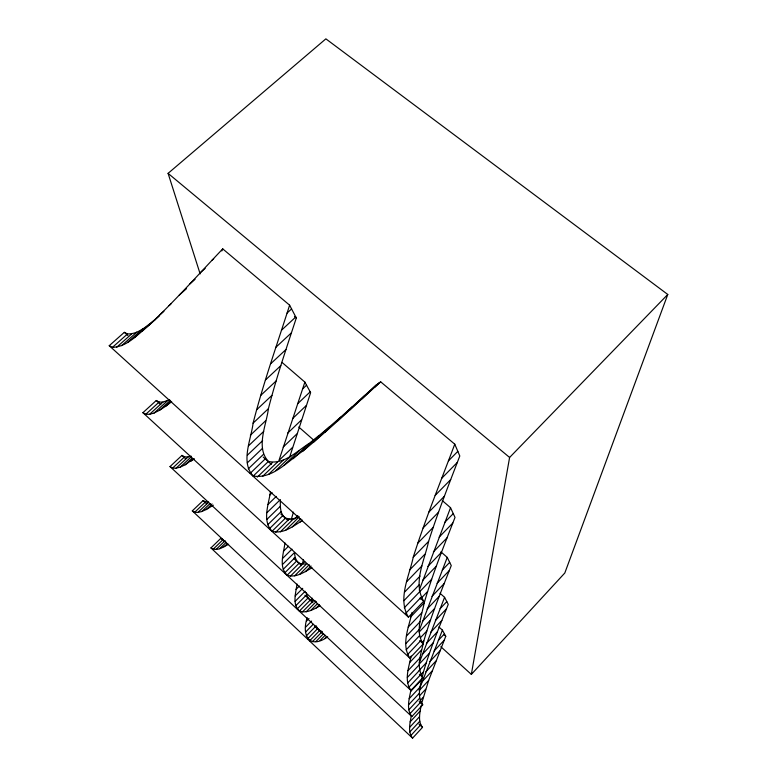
<?xml version="1.0" encoding="UTF-8"?>
<svg xmlns="http://www.w3.org/2000/svg" width="777" height="777" viewBox="0 0 777 777"><rect width="100%" height="100%" fill="white"/><g stroke="black" fill="none" stroke-linecap="round" stroke-linejoin="round"><path stroke-width="1.17" d="M109.227 345.707L408.459 617.181L423.718 601.204C412.587 583.003 424.66 560.236 428.593 541.414C437.791 512.509 448.912 484.265 459.799 455.973L454.768 444.191L380.691 381.837C354.934 405.011 329.817 428.923 303.049 450.942C288.121 460.703 272.746 479.341 253.234 476.029C240.239 462.237 251.185 439.345 253.098 423.154C263.277 383.236 277.136 344.396 289.617 305.176L222.737 248.873C198.795 274.096 175.631 300.097 150.33 323.97C138.966 332.945 127.982 346.901 112.432 347.358L109.227 345.707L124.32 332.333L127.535 333.955C138.597 334.265 147.212 325.534 155.468 319.308M380.691 381.837L375.971 385.217C353.885 405.273 332.051 425.679 308.44 443.958C296.552 451.388 283.683 464.967 268.444 461.421C255.429 447.707 266.482 424.815 268.405 408.692C276.262 378.03 286.451 348.038 296.309 317.978L289.617 305.176M302.331 520.6C293.395 525.903 283.129 534.595 272.115 531.196C261.859 520.949 268.755 504.137 270.454 491.686M298.232 517.132L293.793 518.589L289.19 519.026L285.538 518.026C279.671 513.956 280.244 505.885 280.39 499.582M312.014 567.841C304.584 571.794 295.979 578.331 287.16 575.155C278.438 566.996 283.731 553.156 284.965 542.968M320.095 605.875C313.908 609.119 306.585 613.801 299.427 611.013C291.987 604.273 295.872 592.657 297.057 584.051M327.7 636.878C309.265 649.805 301.359 635.285 307.187 617.657M408.459 617.181C397.329 598.941 409.304 576.145 413.218 557.264C425.378 518.968 440.627 481.769 454.768 444.191M442.298 500.602L450.543 507.711L455.011 517.404C444.094 545.6 432.624 573.669 424.252 602.758C421.765 615.782 414.801 631.779 423.31 643.871L409.848 658.129C400.864 644.473 408.984 626.864 412.053 612.431M440.889 551.825L447.251 557.41L451.262 565.578C441.521 590.471 431.293 615.248 423.824 640.957C421.571 652.544 415.404 666.792 422.989 677.554L410.946 690.442C403.729 680.38 408.993 666.957 411.159 656.011M440.073 593.307L444.59 597.338L448.242 604.37C439.442 626.65 430.215 648.824 423.484 671.843C421.416 682.293 415.88 695.124 422.727 704.836L411.829 716.569C405.895 708.75 409.43 698.028 411.082 689.296M421.105 705.739C419.93 712.742 417.608 721.27 422.503 727.369L412.568 738.15C407.459 731.701 410.149 722.736 411.344 715.403M440.831 646.717L471.338 674.397L509.605 457.459L667.773 294.473L325.874 38.85L168.085 173.358L200.155 273.922M421.581 703.622L428.661 680.419L445.755 636.285L442.414 630.128L438.879 626.942M311.295 601.34L312.199 598.183M289.452 457.692L310.635 392.657L304.875 382.109L281.983 362.373M291.103 519.949L293.463 512.15M303.545 559.77L302.166 564.209L304.691 561.693M304.875 382.109L278.962 460.46L292.521 447.416M419.25 590.122L450.543 507.711M419.075 630.827L447.251 557.41M419.25 662.771L444.59 597.338M419.036 690.102L442.414 630.128M667.773 294.473L564.811 572.999L471.338 674.397M221.824 250.942L222.737 248.873M409.809 732.002L419.755 721.241M410.79 735.586L420.736 724.815M410.12 721.872L420.085 711.13M409.596 727.427L419.551 716.676M419.522 695.833L425.67 689.228M408.819 709.848L419.706 698.134M420.124 700.65L423.193 697.338M409.887 713.772L420.784 702.049M422.066 681.73L432.09 671.007M409.158 698.717L420.066 687.023M419.425 690.326L428.661 680.419M408.585 704.817L419.483 693.123M429.885 661.538L439.937 650.805M408.799 687.363L420.843 674.494M420.357 675.184L423.484 671.843M425.845 671.823L435.878 661.091M410.499 691.598L421.416 679.914M438.354 640.355L444.444 633.867M419.289 664.014L429.467 653.175M407.352 677.447L419.405 664.607M434.081 651L444.153 640.267M419.153 670.405L426.185 662.898M407.614 683.022L419.658 670.172M426.388 643.492L437.393 631.827M409.469 662.752L421.542 649.931M422.251 654.448L433.236 642.773M407.983 670.668L420.046 657.847M435.431 620.454L446.484 608.789M420.357 637.81L426.816 630.982M407.449 654.71L420.911 640.471M430.817 632.119L441.841 620.444M422.212 642.657L423.824 640.957M422.465 621.328L434.615 608.527M405.827 643.609L419.308 629.399M440.122 608.663L446.814 601.612M419.124 632.089L430.448 620.143M406.118 649.863L419.59 635.635M408.187 627.068L421.697 612.888M427.049 609.09L439.228 596.289M406.536 635.984L420.027 621.794M437.082 583.313L449.31 570.522M410.722 616.928L424.252 602.758M431.963 596.357L444.162 583.566M404.234 607.828L431.662 579.244M442.278 570.095L449.689 562.363M405.74 613.325L420.998 597.377M420.425 599.009L427.603 591.511M422.727 580.264L436.334 566.112M403.904 600.699L419.182 584.799M433.372 551.971L447.037 537.83M406.575 581.798L421.892 565.928M427.865 566.404L441.501 552.253M404.7 592.006L419.998 576.116M439.122 537.16L452.816 523.018M409.44 570.182L424.786 554.331M444.968 522.144L453.273 513.597M413.218 557.264L428.593 541.414M315.87 641.569L323.319 633.925M320.066 640.442L325.039 635.333M324.941 638.364L326.602 636.654M417.793 543.162L433.207 527.321M428.914 512.043L444.395 496.231M307.585 638.898L317.511 628.748L316.2 625.806L306.274 635.945M309.625 640.821L319.551 630.662L322.309 631.526L312.383 641.705M423.067 528.03L438.519 512.208M305.769 627L311.558 621.095M435.178 495.396L450.699 479.584M305.682 631.963L313.121 624.368M310.781 610.45L317.482 603.651M441.724 478.273L457.284 462.47M316.093 608.1L319.444 604.691M306.507 621.066L308.993 618.541M299.427 611.013L310.295 600.019L315.2 600.825M448.397 460.907L457.838 451.35M302.428 611.946L313.306 600.932M306.225 611.752L316.268 601.563M295.124 601.369L305.167 591.248M295.784 605.72L306.653 594.745L306.323 592.579M297.212 608.945L308.08 597.95L306.653 594.745M296.008 589.403L299.359 586.043M295.211 595.92L302.748 588.335M299.611 574.339L309.236 564.694M305.419 571.649L311.043 566.006M287.16 575.155L299.164 563.17L302.467 564.131L306.633 563.82L294.609 575.854M290.452 576.136L302.467 564.131M283.158 569.366L295.173 557.41L294.444 552.612L282.43 564.558M284.722 572.902L296.736 560.926L295.173 557.41M282.517 558.527L291.967 549.145M283.382 551.311L288.539 546.192M292.327 526.864L300.738 518.57M299.621 522.455L302.156 519.968M275.757 532.216L289.19 519.026M280.351 531.808L293.793 518.589M294.405 519.036L297.863 515.637M285.887 530.011L299.339 516.763M269.425 528.719L282.838 515.569M272.115 531.196L285.538 518.026M266.861 519.434L280.293 506.322M267.677 524.796L281.099 511.664M213.18 549.213L223.067 539.617L220.823 538.354L210.936 547.931C216.152 551.447 223.485 548.057 227.137 543.715M267.88 504.574L276.291 496.396M266.948 512.674L279.545 500.398M269.629 495.202L272.154 492.754M216.084 549.456L225.155 540.646M219.638 548.679L226.243 542.268M284.023 465.345L299.32 450.573M293.114 458.76L308.44 443.958M303.049 450.942L318.415 436.091M313.743 442.026L329.147 427.127M325.107 432.167L340.549 417.22M337.014 421.542L352.505 406.556M349.359 410.363L364.889 395.338M361.995 398.834L376.34 384.955M374.776 387.179L379.293 382.808M262.461 476.505L277.69 461.839M268.648 474.3L283.887 459.605M275.845 470.551L291.113 455.827M253.234 476.029L268.444 461.421M283.168 447.096L296.746 434.052M257.313 477.088L272.533 462.461M197.863 512.451L208.692 502.107L205.555 501.913L203.127 500.563L192.298 510.887L194.726 512.237L197.863 512.451L201.699 511.548L210.043 503.574M248.261 468.881L263.471 454.331M201.699 511.548L206.226 509.547L212.072 503.952M287.743 433.08L301.359 420.046M250.213 473.29L265.423 458.712M292.589 418.589L306.235 405.565M194.726 512.237L205.555 501.913M247.329 462.82L262.548 448.29M248.436 445.92L263.685 431.42M297.581 403.817L310.178 391.831M247.407 455.147L262.645 440.637M250.359 435.217L265.637 420.745M302.593 388.956L306.565 385.188M253.098 423.154L268.405 408.692M256.585 409.838L271.931 395.386M188.034 456.993L184.615 456.847L181.973 455.409L170.017 466.588L172.659 468.036L176.068 468.201L188.034 456.993L191.171 456.157M176.068 468.201L180.245 467.113L191.365 456.682M180.245 467.113L185.159 464.801L192.016 458.381M260.722 395.425L276.097 380.983M185.159 464.801L193.366 458.935M265.394 380.06L280.808 365.637M172.659 468.036L184.615 456.847M270.493 363.947L285.955 349.533M275.893 347.261L291.394 332.857M281.468 330.235L295.784 316.977M287.072 313.073L291.589 308.916M162.908 402.107L159.159 402.039L156.264 400.514L142.919 412.694L145.814 414.238L149.543 414.335L162.908 402.107L169.648 399.66M149.543 414.335L154.118 413.005L167.482 400.757M154.118 413.005L159.499 410.295L170.202 400.476M159.499 410.295L165.656 406.274L171.018 401.359M145.814 414.238L159.159 402.039M200.855 272.203L205.157 268.386M116.56 347.329L131.672 333.906M189.918 283.867L195.066 279.293M121.6 345.668L136.733 332.216M179.293 295.066L186.529 288.626M127.535 342.424L142.696 328.943M169.085 305.604L170.891 304.001M159.402 315.297L163.898 311.295M134.334 337.655L149.524 324.145M141.948 331.468L159.304 315.986M112.432 347.358L127.535 333.955M211.985 260.314L213.694 258.799M165.656 406.274L171.688 401.68M190.792 461.344L194.386 458.751M213.335 505.186L206.226 509.547M223.825 546.93L228.623 544.24M168.085 173.358L509.605 457.459M294.464 316.424L296.309 317.978M298.766 427L314.209 440.569M124.32 332.333L127.933 335.567M263.199 457.051L271.319 464.335M420.114 597.96L423.718 601.204M443.978 634.673L445.755 636.285M156.264 400.514L160.742 404.594M280.827 514.024L287.995 520.561M419.726 640.598L423.31 643.871M142.919 412.694L409.848 658.129M296.736 560.926L299.164 563.17M181.973 455.409L185.548 458.702M293.551 558.255L301.583 565.666M419.415 674.271L422.989 677.554M170.017 466.588L410.946 690.442M308.08 597.95L310.295 600.019M203.127 500.563L206.663 503.855M304.953 595.289L312.927 602.699M419.182 701.534L422.727 704.836M192.298 510.887L411.829 716.569M317.511 628.748L319.551 630.662M220.823 538.354L224.368 541.666M314.588 626.223L322.552 633.692M418.968 724.047L422.503 727.369M210.936 547.931L412.568 738.15"/></g></svg>
